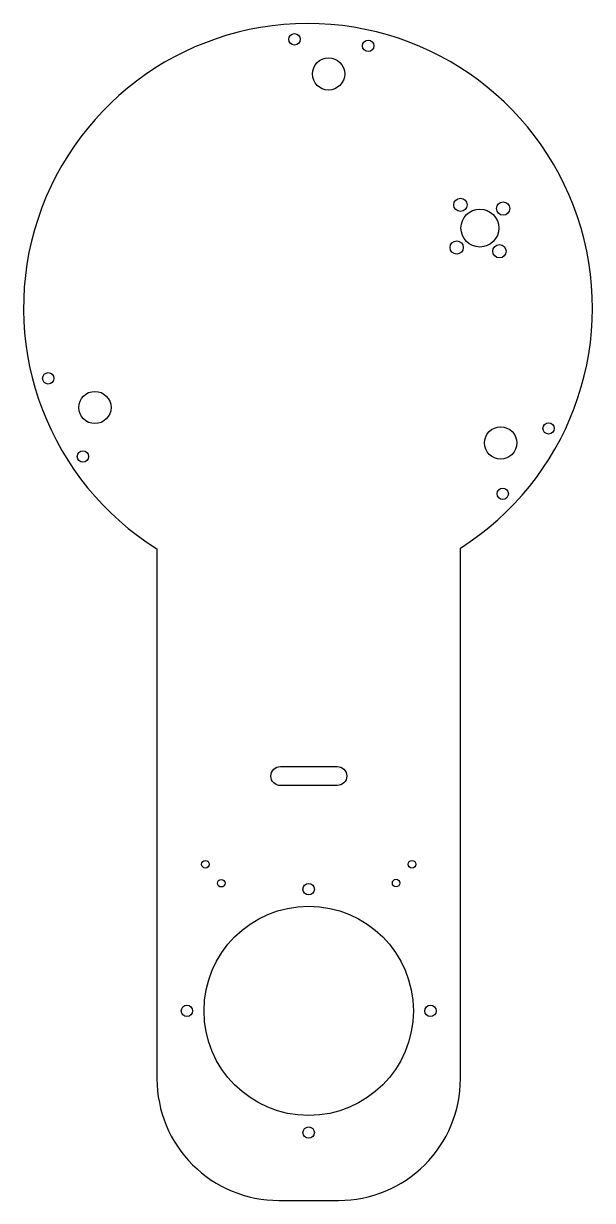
# Model space of a CAD drawing. Header units: millimetres. Extents: x -85 to 65, y -192 to 118.
import ezdxf

# ---------------------------------------------------------------- set-up
doc = ezdxf.new("R2010")
doc.units = ezdxf.units.MM
doc.layers.get('0').update_dxf_attribs({"linetype": 'CONTINUOUS'})

msp = doc.modelspace()

# ---------------------------------------------------------------- linework, layer by layer
for points in [[(-49.32, -160.07, 0.414214), (-17.22, -192.17), (-1.42, -192.17, 0.414214), (30.68, -160.07), (30.68, -20.09, 3.461056), (-49.32, -20.31)], [(-19.28, -80.24), (-19.28, -80.22, -0.414214), (-16.78, -77.72), (-1.78, -77.72, -0.414214), (0.72, -80.22), (0.72, -80.23, -0.41401), (-1.78, -82.73), (-16.78, -82.74, -0.414417)]]:
    msp.add_lwpolyline(points, format="xyb", close=True)
for centre, radius in [((-13.06, 114.08), 1.5), ((6.38, 112.35), 1.5), ((-4.08, 104.94), 4.25), ((30.69, 70.43), 1.75), ((35.83, 64.3), 5), ((41.96, 69.44), 1.75), ((29.7, 59.16), 1.75), ((40.97, 58.17), 1.75), ((-77.98, 24.66), 1.5), ((-65.68, 16.97), 4.25), ((53.94, 11.46), 1.5), ((41.3, 7.62), 4.25), ((-68.84, 4.04), 1.5), ((41.84, -5.78), 1.5), ((-36.54, -103.51), 1), ((17.92, -103.49), 1), ((-32.36, -108.49), 1), ((-9.32, -110.07), 1.5), ((13.74, -108.47), 1), ((-9.32, -142.17), 27.6), ((-41.42, -142.17), 1.5), ((22.78, -142.17), 1.5), ((-9.32, -174.27), 1.5)]:
    msp.add_circle(centre, radius)

doc.saveas('drawing.dxf')
